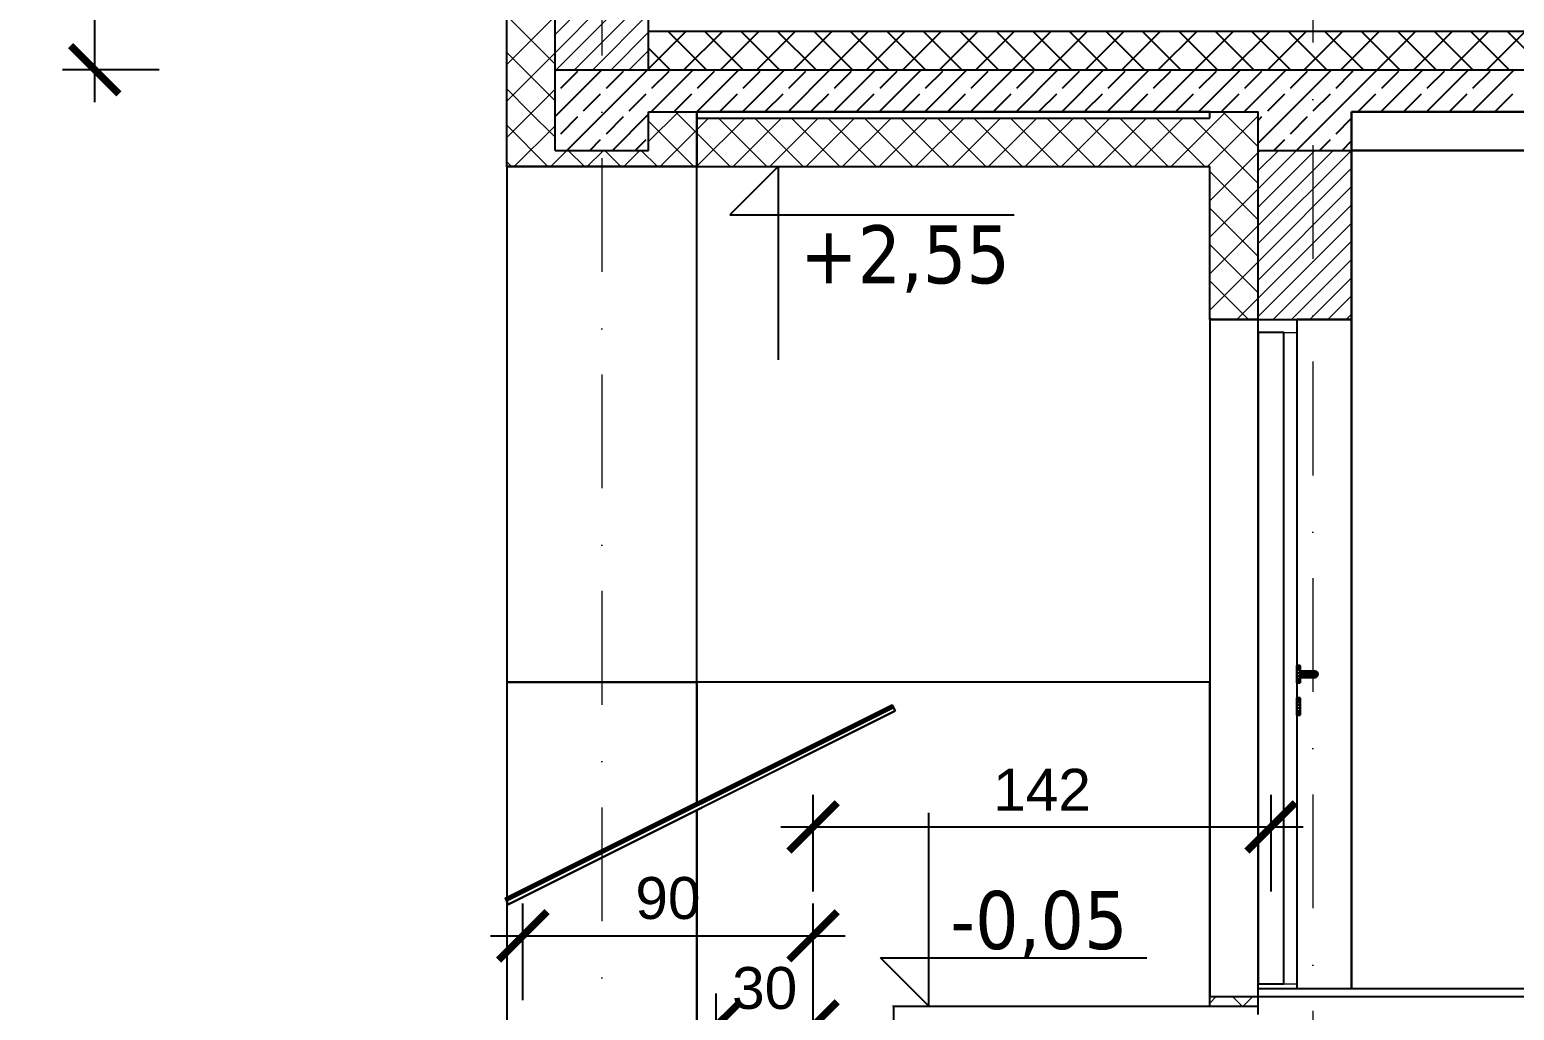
# Model space of a CAD drawing. Header units: millimetres. Extents: x 4647 to 73915, y -13612 to -8141.
# Drawn here: x 6262.5 to 6722.8, y -11080.3 to -10776.1 of the extents above; entities that cross this region are included whole.
import ezdxf
from ezdxf.enums import TextEntityAlignment as Align

# ---------------------------------------------------------------- set-up
doc = ezdxf.new("R2010")
doc.units = ezdxf.units.MM
doc.linetypes.add('Kropki i Kreski', pattern=[67.027776, 35.277777, -17.638888, 0, -14.111111])
for name, color, linetype in [('2D - Ogólne', 7, 'Continuous'), ('Columns', 7, 'Continuous'), ('Drzwi ArchiCAD', 7, 'Continuous'), ('Konstrukcja - Siatka mod', 7, 'Continuous'), ('Konstrukcja - wieńce', 7, 'Continuous'), ('Konstrukcja - Ściany zew', 7, 'Continuous'), ('Structural - Bearing', 7, 'Continuous'), ('Structural - Combined', 7, 'Continuous'), ('WIDOK', 7, 'Continuous'), ('Wymiarowanie - Ogólne', 7, 'Continuous')]:
    doc.layers.add(name, color=color, linetype=linetype)
doc.layers.add('a_wymiary', color=250, linetype='Continuous', lineweight=9)
doc.layers.add('Konstrukcja - Siatka mod_Nr_Pióra__1', color=7, linetype='Continuous', lineweight=5)
doc.layers.add('Konstrukcja - Siatka mod_Nr_Pióra__4', color=7, linetype='Continuous', lineweight=5, true_color=0x029e21)
doc.styles.add('GENERATED_STYLE_1', font='arialbd.ttf')
doc.styles.add('GENERATED_STYLE_2', font='tahoma.ttf')
doc.styles.get("Standard").update_dxf_attribs({"font": 'arial.ttf'})
doc.dimstyles.new('1-100', dxfattribs={"dimtxt": 13, "dimasz": 15, "dimexe": 10, "dimexo": 20, "dimgap": 5, "dimtad": 1, "dimdec": 1, "dimrnd": 0.5, "dimtxsty": 'Standard', "dimblk": 'ARCHTICK', "dimcen": 0.09, "dimdle": 10, "dimadec": 0, "dimazin": 0, "dimtfac": 1, "dimtdec": 1, "dimtofl": 0, "dimtmove": 0, "dimatfit": 3, "dimfxl": 10, "dimfxlon": 1, "dimtolj": 1, "dimtzin": 0, "dimarcsym": 0})

# ---------------------------------------------------------------- blocks, each defined once
blk = doc.blocks.new('Standardowy znacznik siatki')
at = {"layer": 'Konstrukcja - Siatka mod_Nr_Pióra__4', "linetype": 'Kropki i Kreski'}
blk.add_line((272.51, 0), (1529.18, 0), dxfattribs=at)
at = {"layer": 'Konstrukcja - Siatka mod_Nr_Pióra__1', "style": 'GENERATED_STYLE_1'}
blk.add_attdef('AC_MarkerText_1', text='', height=18, dxfattribs=at).set_placement((-28.23, -13.29), align=Align.BOTTOM_LEFT)
blk = doc.blocks.new('Standardowy znacznik siatki_2')
at = {"layer": 'Konstrukcja - Siatka mod_Nr_Pióra__4', "linetype": 'Kropki i Kreski'}
blk.add_line((268.51, 0), (1533.18, 0), dxfattribs=at)
at = {"layer": 'Konstrukcja - Siatka mod_Nr_Pióra__1', "style": 'GENERATED_STYLE_1'}
blk.add_attdef('AC_MarkerText_1', text='', height=18, dxfattribs=at).set_placement((-28.89, -13.29), align=Align.BOTTOM_LEFT)
blk = doc.blocks.new('_ArchTick')
at = {"color": 0, "linetype": 'ByBlock', "const_width": 0.15}
blk.add_lwpolyline([(-0.5, -0.5), (0.5, 0.5)], dxfattribs=at)
blk = doc.blocks.new('*D846')
at = {"layer": 'a_wymiary', "color": 0, "lineweight": -2, "transparency": 16777216}
for p, q in [((6415.4, -11077.21), (6415.4, -11047.21)), ((6505.4, -11077.21), (6505.4, -11047.21)), ((6405.4, -11057.21), (6515.4, -11057.21))]:
    blk.add_line(p, q, dxfattribs=at)
at = {"layer": 'DEFPOINTS', "color": 0, "transparency": 16777216}
for p in [(6505.4, -11057.21), (6505.4, -11106.57), (6415.4, -11150.57)]:
    blk.add_point(p, dxfattribs=at)
at = {"layer": 'a_wymiary', "color": 0, "lineweight": -2, "transparency": 16777216, "xscale": 15, "yscale": 15, "zscale": 15, "rotation": 180}
blk.add_blockref('_ArchTick', (6415.4, -11057.21), dxfattribs=at)
at = {"layer": 'a_wymiary', "color": 0, "lineweight": -2, "transparency": 16777216, "xscale": 15, "yscale": 15, "zscale": 15}
blk.add_blockref('_ArchTick', (6505.4, -11057.21), dxfattribs=at)
at = {"layer": 'a_wymiary', "color": 0, "transparency": 16777216, "insert": (6460.4, -11045.57), "char_height": 13, "attachment_point": 5}
blk.add_mtext('\\A1;90', dxfattribs=at)
blk = doc.blocks.new('*D848')
at = {"layer": 'a_wymiary', "color": 0, "lineweight": -2, "transparency": 16777216}
for p, q in [((6505.4, -11043.43), (6505.4, -11013.43)), ((6647.4, -11043.43), (6647.4, -11013.43)), ((6495.4, -11023.43), (6657.4, -11023.43))]:
    blk.add_line(p, q, dxfattribs=at)
at = {"layer": 'DEFPOINTS', "color": 0, "transparency": 16777216}
for p in [(6647.4, -11023.43), (6505.4, -11096.57), (6647.4, -11106.57)]:
    blk.add_point(p, dxfattribs=at)
at = {"layer": 'a_wymiary', "color": 0, "lineweight": -2, "transparency": 16777216, "xscale": 15, "yscale": 15, "zscale": 15, "rotation": 180}
blk.add_blockref('_ArchTick', (6505.4, -11023.43), dxfattribs=at)
at = {"layer": 'a_wymiary', "color": 0, "lineweight": -2, "transparency": 16777216, "xscale": 15, "yscale": 15, "zscale": 15}
blk.add_blockref('_ArchTick', (6647.4, -11023.43), dxfattribs=at)
at = {"layer": 'a_wymiary', "color": 0, "transparency": 16777216, "insert": (6576.4, -11011.91), "char_height": 13, "attachment_point": 5}
blk.add_mtext('\\A1;142', dxfattribs=at)
blk = doc.blocks.new('*D850')
at = {"layer": 'a_wymiary', "color": 0, "lineweight": -2, "transparency": 16777216}
for p, q in [((6475.4, -11091.57), (6475.4, -11075.13)), ((6505.4, -11086.57), (6505.4, -11075.13)), ((6515.4, -11085.13), (6465.4, -11085.13))]:
    blk.add_line(p, q, dxfattribs=at)
at = {"layer": 'DEFPOINTS', "color": 0, "transparency": 16777216}
for p in [(6475.4, -11085.13), (6505.4, -11106.57), (6475.4, -11111.57)]:
    blk.add_point(p, dxfattribs=at)
at = {"layer": 'a_wymiary', "color": 0, "lineweight": -2, "transparency": 16777216, "xscale": 15, "yscale": 15, "zscale": 15, "rotation": 180}
blk.add_blockref('_ArchTick', (6475.4, -11085.13), dxfattribs=at)
at = {"layer": 'a_wymiary', "color": 0, "lineweight": -2, "transparency": 16777216, "xscale": 15, "yscale": 15, "zscale": 15}
blk.add_blockref('_ArchTick', (6505.4, -11085.13), dxfattribs=at)
at = {"layer": 'a_wymiary', "color": 0, "transparency": 16777216, "insert": (6490.4, -11073.48), "char_height": 13, "attachment_point": 5}
blk.add_mtext('\\A1;30', dxfattribs=at)
blk = doc.blocks.new('*D865')
at = {"layer": 'a_wymiary', "color": 0, "lineweight": -2, "transparency": 16777216}
for p, q in [((6282.67, -10798.57), (6282.67, -10513.34)), ((6302.67, -10523.34), (6272.67, -10523.34)), ((6302.67, -10788.57), (6272.67, -10788.57))]:
    blk.add_line(p, q, dxfattribs=at)
at = {"layer": 'DEFPOINTS', "color": 0, "transparency": 16777216}
for p in [(6282.67, -10523.34), (6640.6, -10523.34), (6642.09, -10788.57)]:
    blk.add_point(p, dxfattribs=at)
at = {"layer": 'a_wymiary', "color": 0, "lineweight": -2, "transparency": 16777216, "xscale": 15, "yscale": 15, "zscale": 15}
for p, rotation in [((6282.67, -10523.34), 90), ((6282.67, -10788.57), 270)]:
    blk.add_blockref('_ArchTick', p, dxfattribs=dict(at, rotation=rotation))
at = {"layer": 'a_wymiary', "color": 0, "transparency": 16777216, "insert": (6271.03, -10655.96), "char_height": 13, "attachment_point": 5, "rotation": 90}
blk.add_mtext('\\A1;265', dxfattribs=at)

msp = doc.modelspace()

# ---------------------------------------------------------------- linework, layer by layer
for p, q in [((6469.4, -10801.57), (6469.4, -10818.57)), ((6469.4, -10818.57), (6469.4, -10801.57)), ((6469.4, -10801.57), (6469.4, -10801.57)), ((6469.4, -10801.57), (6469.4, -10803.57)), ((6628.4, -10801.57), (6469.4, -10801.57)), ((6469.4, -10803.57), (6628.4, -10803.57)), ((6628.4, -10803.57), (6628.4, -10801.57)), ((6672.4, -10801.57), (6672.4, -10813.57)), ((6827.4, -10801.57), (6672.4, -10801.57)), ((6672.4, -10813.57), (6827.4, -10813.57)), ((6672.4, -10813.57), (6672.4, -11073.57)), ((6827.4, -10813.57), (6672.4, -10813.57)), ((6469.4, -10818.57), (6410.4, -10818.57)), ((6410.4, -10818.57), (6410.4, -10978.57)), ((6469.4, -10978.57), (6469.4, -10818.57)), ((6643.4, -10866.07), (6628.4, -10866.07)), ((6628.4, -10866.07), (6628.4, -11076.07)), ((6643.4, -11076.07), (6643.4, -10866.07)), ((6655.4, -10866.07), (6655.4, -10973.37)), ((6672.4, -10866.07), (6655.4, -10866.07)), ((6672.4, -11073.57), (6672.4, -10866.07)), ((6651.4, -10870.07), (6643.4, -10870.07)), ((6643.4, -10870.07), (6643.4, -11072.07)), ((6651.4, -10875.07), (6651.4, -10870.07)), ((6651.4, -11067.07), (6651.4, -10875.07)), ((6655.4, -10973.37), (6656.4, -10973.37)), ((6655.41, -10973.37), (6655.4, -10973.37)), ((6655.4, -10973.37), (6655.4, -10973.53)), ((6655.4, -10973.53), (6655.41, -10973.53)), ((6655.41, -10973.53), (6655.4, -10973.53)), ((6655.4, -10973.53), (6655.4, -10974)), ((6655.4, -10974), (6655.41, -10974)), ((6655.41, -10974), (6655.4, -10974)), ((6655.4, -10974), (6655.4, -10974.72)), ((6656.39, -10973.37), (6655.41, -10973.37)), ((6655.41, -10973.37), (6655.41, -10973.53)), ((6655.41, -10973.53), (6655.41, -10973.37)), ((6655.41, -10973.53), (6656.39, -10973.53)), ((6656.39, -10973.53), (6655.41, -10973.53)), ((6655.41, -10973.53), (6655.41, -10974)), ((6655.41, -10974), (6655.41, -10973.53)), ((6655.41, -10974), (6656.39, -10974)), ((6656.39, -10974), (6655.41, -10974)), ((6655.41, -10974), (6655.41, -10974.72)), ((6655.41, -10974.72), (6655.41, -10974)), ((6656.4, -10973.37), (6656.39, -10973.37)), ((6656.39, -10973.37), (6656.39, -10973.53)), ((6656.39, -10973.53), (6656.39, -10973.37)), ((6656.39, -10973.53), (6656.4, -10973.53)), ((6656.4, -10973.53), (6656.39, -10973.53)), ((6656.39, -10973.53), (6656.39, -10974)), ((6656.39, -10974), (6656.39, -10973.53)), ((6656.39, -10974), (6656.4, -10974)), ((6656.4, -10974), (6656.39, -10974)), ((6656.39, -10974), (6656.39, -10974.72)), ((6656.39, -10974.72), (6656.39, -10974)), ((6656.4, -10973.37), (6656.4, -10975.08)), ((6656.4, -10973.53), (6656.4, -10973.37)), ((6656.4, -10974), (6656.4, -10973.53)), ((6656.4, -10974.72), (6656.4, -10974)), ((6410.4, -10978.57), (6410.4, -11045.45)), ((6469.4, -10978.57), (6410.4, -10978.57)), ((6410.4, -10978.57), (6469.4, -10978.57)), ((6469.4, -11015.95), (6469.4, -10978.57)), ((6628.4, -10978.57), (6469.4, -10978.57)), ((6469.4, -10978.57), (6469.4, -11015.95)), ((6628.4, -11079.07), (6628.4, -10978.57)), ((6655.4, -10974.72), (6655.41, -10974.72)), ((6655.41, -10974.72), (6655.4, -10974.72)), ((6655.4, -10974.72), (6655.4, -10975.6)), ((6655.4, -10975.6), (6655.41, -10975.6)), ((6655.41, -10975.6), (6655.4, -10975.6)), ((6655.4, -10975.6), (6655.4, -10976.54)), ((6655.4, -10976.54), (6655.41, -10976.54)), ((6655.41, -10976.54), (6655.4, -10976.54)), ((6655.4, -10976.54), (6655.4, -10977.42)), ((6655.4, -10977.42), (6655.41, -10977.42)), ((6655.41, -10977.42), (6655.4, -10977.42)), ((6655.4, -10977.42), (6655.4, -10978.14)), ((6655.4, -10978.14), (6655.41, -10978.14)), ((6655.41, -10978.14), (6655.4, -10978.14)), ((6655.4, -10978.14), (6655.4, -10978.61)), ((6655.4, -10978.61), (6655.41, -10978.61)), ((6655.41, -10978.61), (6655.4, -10978.61)), ((6655.4, -10978.61), (6655.4, -10978.77)), ((6656.4, -10978.77), (6655.4, -10978.77)), ((6655.4, -10978.77), (6655.4, -10983.37)), ((6655.4, -10978.77), (6655.41, -10978.77)), ((6655.41, -10974.72), (6656.39, -10974.72)), ((6656.39, -10974.72), (6655.41, -10974.72)), ((6655.41, -10974.72), (6655.41, -10975.6)), ((6655.41, -10975.6), (6655.41, -10974.72)), ((6655.41, -10975.6), (6656.39, -10975.6)), ((6656.39, -10975.6), (6655.41, -10975.6)), ((6655.41, -10975.6), (6655.41, -10976.54)), ((6655.41, -10976.54), (6655.41, -10975.6)), ((6655.41, -10976.54), (6656.39, -10976.54)), ((6656.39, -10976.54), (6655.41, -10976.54)), ((6655.41, -10976.54), (6655.41, -10977.42)), ((6655.41, -10977.42), (6655.41, -10976.54)), ((6655.41, -10977.42), (6656.39, -10977.42)), ((6656.39, -10977.42), (6655.41, -10977.42)), ((6655.41, -10977.42), (6655.41, -10978.14)), ((6655.41, -10978.14), (6655.41, -10977.42)), ((6655.41, -10978.14), (6656.39, -10978.14)), ((6656.39, -10978.14), (6655.41, -10978.14)), ((6655.41, -10978.14), (6655.41, -10978.61)), ((6655.41, -10978.61), (6655.41, -10978.14)), ((6655.41, -10978.61), (6656.39, -10978.61)), ((6656.39, -10978.61), (6655.41, -10978.61)), ((6655.41, -10978.61), (6655.41, -10978.77)), ((6655.41, -10978.77), (6655.41, -10978.61)), ((6655.41, -10978.77), (6656.39, -10978.77)), ((6656.39, -10974.72), (6656.4, -10974.72)), ((6656.4, -10974.72), (6656.39, -10974.72)), ((6656.39, -10974.72), (6656.39, -10975.6)), ((6656.39, -10975.6), (6656.39, -10974.72)), ((6656.39, -10975.6), (6656.4, -10975.6)), ((6656.4, -10975.6), (6656.39, -10975.6)), ((6656.39, -10975.6), (6656.39, -10976.54)), ((6656.39, -10976.54), (6656.39, -10975.6)), ((6656.39, -10976.54), (6656.4, -10976.54)), ((6656.4, -10976.54), (6656.39, -10976.54)), ((6656.39, -10976.54), (6656.39, -10977.42)), ((6656.39, -10977.42), (6656.39, -10976.54)), ((6656.39, -10977.42), (6656.4, -10977.42)), ((6656.4, -10977.42), (6656.39, -10977.42)), ((6656.39, -10977.42), (6656.39, -10978.14)), ((6656.39, -10978.14), (6656.39, -10977.42)), ((6656.39, -10978.14), (6656.4, -10978.14)), ((6656.4, -10978.14), (6656.39, -10978.14)), ((6656.39, -10978.14), (6656.39, -10978.61)), ((6656.39, -10978.61), (6656.39, -10978.14)), ((6656.39, -10978.61), (6656.4, -10978.61)), ((6656.4, -10978.61), (6656.39, -10978.61)), ((6656.39, -10978.61), (6656.39, -10978.77)), ((6656.39, -10978.77), (6656.39, -10978.61)), ((6656.39, -10978.77), (6656.4, -10978.77)), ((6656.4, -10975.6), (6656.4, -10974.72)), ((6656.4, -10975.08), (6661.07, -10975.08)), ((6656.4, -10975.08), (6656.4, -10975.2)), ((6659.42, -10975.08), (6656.4, -10975.08)), ((6656.4, -10975.2), (6656.4, -10975.43)), ((6659.47, -10975.2), (6656.4, -10975.2)), ((6656.4, -10975.2), (6659.47, -10975.2)), ((6656.4, -10975.43), (6656.4, -10975.73)), ((6659.5, -10975.43), (6656.4, -10975.43)), ((6656.4, -10975.43), (6659.5, -10975.43)), ((6656.4, -10976.54), (6656.4, -10975.6)), ((6656.4, -10975.73), (6656.4, -10976.07)), ((6659.52, -10975.73), (6656.4, -10975.73)), ((6656.4, -10975.73), (6659.52, -10975.73)), ((6656.4, -10976.07), (6656.4, -10976.41)), ((6659.53, -10976.07), (6656.4, -10976.07)), ((6656.4, -10976.07), (6659.53, -10976.07)), ((6656.4, -10976.41), (6659.52, -10976.41)), ((6656.4, -10976.41), (6656.4, -10976.71)), ((6659.52, -10976.41), (6656.4, -10976.41)), ((6656.4, -10977.42), (6656.4, -10976.54)), ((6656.4, -10976.71), (6659.5, -10976.71)), ((6656.4, -10976.71), (6656.4, -10976.93)), ((6659.5, -10976.71), (6656.4, -10976.71)), ((6656.4, -10976.93), (6659.47, -10976.93)), ((6656.4, -10976.93), (6656.4, -10977.05)), ((6659.47, -10976.93), (6656.4, -10976.93)), ((6661.07, -10977.05), (6656.4, -10977.05)), ((6656.4, -10977.05), (6656.4, -10978.77)), ((6656.4, -10977.05), (6659.42, -10977.05)), ((6656.4, -10978.14), (6656.4, -10977.42)), ((6656.4, -10978.61), (6656.4, -10978.14)), ((6656.4, -10978.77), (6656.4, -10978.61)), ((6659.47, -10975.2), (6659.42, -10975.08)), ((6659.42, -10975.08), (6659.47, -10975.2)), ((6660.24, -10975.08), (6659.42, -10975.08)), ((6659.42, -10977.05), (6659.47, -10976.93)), ((6659.47, -10976.93), (6659.42, -10977.05)), ((6659.42, -10977.05), (6660.24, -10977.05)), ((6659.5, -10975.43), (6659.47, -10975.2)), ((6659.47, -10975.2), (6659.5, -10975.43)), ((6660.41, -10975.2), (6659.47, -10975.2)), ((6659.47, -10975.2), (6660.41, -10975.2)), ((6659.47, -10976.93), (6659.5, -10976.71)), ((6659.5, -10976.71), (6659.47, -10976.93)), ((6659.47, -10976.93), (6660.41, -10976.93)), ((6660.41, -10976.93), (6659.47, -10976.93)), ((6659.52, -10975.73), (6659.5, -10975.43)), ((6659.5, -10975.43), (6659.52, -10975.73)), ((6660.55, -10975.43), (6659.5, -10975.43)), ((6659.5, -10975.43), (6660.55, -10975.43)), ((6659.5, -10976.71), (6659.52, -10976.41)), ((6659.52, -10976.41), (6659.5, -10976.71)), ((6659.5, -10976.71), (6660.55, -10976.71)), ((6660.55, -10976.71), (6659.5, -10976.71)), ((6659.53, -10976.07), (6659.52, -10975.73)), ((6659.52, -10975.73), (6659.53, -10976.07)), ((6660.64, -10975.73), (6659.52, -10975.73)), ((6659.52, -10975.73), (6660.64, -10975.73)), ((6659.52, -10976.41), (6659.53, -10976.07)), ((6659.53, -10976.07), (6659.52, -10976.41)), ((6659.52, -10976.41), (6660.64, -10976.41)), ((6660.64, -10976.41), (6659.52, -10976.41)), ((6660.67, -10976.07), (6659.53, -10976.07)), ((6659.53, -10976.07), (6660.67, -10976.07)), ((6660.41, -10975.2), (6660.24, -10975.08)), ((6660.24, -10975.08), (6660.41, -10975.2)), ((6660.85, -10975.08), (6660.24, -10975.08)), ((6660.24, -10977.05), (6660.41, -10976.93)), ((6660.41, -10976.93), (6660.24, -10977.05)), ((6660.24, -10977.05), (6660.85, -10977.05)), ((6660.55, -10975.43), (6660.41, -10975.2)), ((6660.41, -10975.2), (6660.55, -10975.43)), ((6661.15, -10975.2), (6660.41, -10975.2)), ((6660.41, -10975.2), (6661.15, -10975.2)), ((6660.41, -10976.93), (6660.55, -10976.71)), ((6660.55, -10976.71), (6660.41, -10976.93)), ((6660.41, -10976.93), (6661.15, -10976.93)), ((6661.15, -10976.93), (6660.41, -10976.93)), ((6660.64, -10975.73), (6660.55, -10975.43)), ((6660.55, -10975.43), (6660.64, -10975.73)), ((6661.39, -10975.43), (6660.55, -10975.43)), ((6660.55, -10975.43), (6661.39, -10975.43)), ((6660.55, -10976.71), (6660.64, -10976.41)), ((6660.64, -10976.41), (6660.55, -10976.71)), ((6660.55, -10976.71), (6661.39, -10976.71)), ((6661.39, -10976.71), (6660.55, -10976.71)), ((6660.67, -10976.07), (6660.64, -10975.73)), ((6660.64, -10975.73), (6660.67, -10976.07)), ((6661.54, -10975.73), (6660.64, -10975.73)), ((6660.64, -10975.73), (6661.54, -10975.73)), ((6660.64, -10976.41), (6660.67, -10976.07)), ((6660.67, -10976.07), (6660.64, -10976.41)), ((6660.64, -10976.41), (6661.54, -10976.41)), ((6661.54, -10976.41), (6660.64, -10976.41)), ((6661.6, -10976.07), (6660.67, -10976.07)), ((6660.67, -10976.07), (6661.6, -10976.07)), ((6661.15, -10975.2), (6660.85, -10975.08)), ((6660.85, -10975.08), (6661.15, -10975.2)), ((6661.07, -10975.08), (6660.85, -10975.08)), ((6661.15, -10976.93), (6660.85, -10977.05)), ((6660.85, -10977.05), (6661.15, -10976.93)), ((6660.85, -10977.05), (6661.07, -10977.05)), ((6661.07, -10975.08), (6661.4, -10975.2)), ((6661.4, -10975.2), (6661.07, -10975.08)), ((6661.4, -10976.93), (6661.07, -10977.05)), ((6661.07, -10977.05), (6661.4, -10976.93)), ((6661.39, -10975.43), (6661.15, -10975.2)), ((6661.15, -10975.2), (6661.39, -10975.43)), ((6661.4, -10975.2), (6661.15, -10975.2)), ((6661.15, -10975.2), (6661.4, -10975.2)), ((6661.15, -10976.93), (6661.39, -10976.71)), ((6661.39, -10976.71), (6661.15, -10976.93)), ((6661.4, -10976.93), (6661.15, -10976.93)), ((6661.15, -10976.93), (6661.4, -10976.93)), ((6661.54, -10975.73), (6661.39, -10975.43)), ((6661.39, -10975.43), (6661.54, -10975.73)), ((6661.67, -10975.43), (6661.39, -10975.43)), ((6661.39, -10975.43), (6661.67, -10975.43)), ((6661.39, -10976.71), (6661.54, -10976.41)), ((6661.54, -10976.41), (6661.39, -10976.71)), ((6661.39, -10976.71), (6661.67, -10976.71)), ((6661.67, -10976.71), (6661.39, -10976.71)), ((6661.4, -10975.2), (6661.67, -10975.43)), ((6661.67, -10975.43), (6661.4, -10975.2)), ((6661.67, -10976.71), (6661.4, -10976.93)), ((6661.4, -10976.93), (6661.67, -10976.71)), ((6661.6, -10976.07), (6661.54, -10975.73)), ((6661.84, -10975.73), (6661.54, -10975.73)), ((6661.54, -10975.73), (6661.6, -10976.07)), ((6661.54, -10975.73), (6661.84, -10975.73)), ((6661.54, -10976.41), (6661.6, -10976.07)), ((6661.6, -10976.07), (6661.54, -10976.41)), ((6661.54, -10976.41), (6661.84, -10976.41)), ((6661.84, -10976.41), (6661.54, -10976.41)), ((6661.9, -10976.07), (6661.6, -10976.07)), ((6661.6, -10976.07), (6661.9, -10976.07)), ((6661.67, -10975.43), (6661.84, -10975.73)), ((6661.84, -10975.73), (6661.67, -10975.43)), ((6661.84, -10976.41), (6661.67, -10976.71)), ((6661.67, -10976.71), (6661.84, -10976.41)), ((6661.84, -10975.73), (6661.9, -10976.07)), ((6661.9, -10976.07), (6661.84, -10975.73)), ((6661.9, -10976.07), (6661.84, -10976.41)), ((6661.84, -10976.41), (6661.9, -10976.07)), ((6655.4, -10983.37), (6656.4, -10983.37)), ((6655.4, -10983.37), (6655.4, -10983.53)), ((6655.41, -10983.37), (6655.4, -10983.37)), ((6655.4, -10983.53), (6655.41, -10983.53)), ((6655.4, -10983.53), (6655.4, -10984)), ((6655.41, -10983.53), (6655.4, -10983.53)), ((6655.41, -10983.37), (6655.41, -10983.53)), ((6656.39, -10983.37), (6655.41, -10983.37)), ((6655.41, -10983.53), (6655.41, -10983.37)), ((6655.41, -10983.53), (6656.39, -10983.53)), ((6655.41, -10983.53), (6655.41, -10984)), ((6656.39, -10983.53), (6655.41, -10983.53)), ((6655.41, -10984), (6655.41, -10983.53)), ((6656.39, -10983.37), (6656.39, -10983.53)), ((6656.4, -10983.37), (6656.39, -10983.37)), ((6656.39, -10983.53), (6656.39, -10983.37)), ((6656.39, -10983.53), (6656.4, -10983.53)), ((6656.39, -10983.53), (6656.39, -10984)), ((6656.4, -10983.53), (6656.39, -10983.53)), ((6656.39, -10984), (6656.39, -10983.53)), ((6656.4, -10983.37), (6656.4, -10985.43)), ((6656.4, -10983.53), (6656.4, -10983.37)), ((6656.4, -10984), (6656.4, -10983.53)), ((6529.96, -10985.67), (6409.96, -11045.67)), ((6409.96, -11045.68), (6529.96, -10985.68)), ((6529.96, -10985.68), (6409.96, -11045.68)), ((6529.97, -10985.7), (6409.97, -11045.7)), ((6409.97, -11045.7), (6529.97, -10985.7)), ((6529.99, -10985.74), (6409.99, -11045.74)), ((6409.99, -11045.74), (6529.99, -10985.74)), ((6530.02, -10985.8), (6410.02, -11045.8)), ((6410.02, -11045.8), (6530.02, -10985.8)), ((6530.07, -10985.89), (6410.07, -11045.89)), ((6410.07, -11045.89), (6530.07, -10985.89)), ((6530.14, -10986.03), (6410.14, -11046.03)), ((6410.14, -11046.03), (6530.14, -10986.03)), ((6530.22, -10986.2), (6410.22, -11046.2)), ((6410.22, -11046.2), (6530.22, -10986.2)), ((6530.32, -10986.39), (6410.32, -11046.39)), ((6410.32, -11046.39), (6530.32, -10986.39)), ((6410.85, -11047.46), (6530.85, -10987.46)), ((6469.4, -11015.95), (6529.96, -10985.67)), ((6530.85, -10987.46), (6469.4, -11018.19)), ((6529.96, -10985.67), (6530.85, -10987.46)), ((6529.96, -10985.68), (6529.96, -10985.67)), ((6529.97, -10985.7), (6529.96, -10985.68)), ((6529.99, -10985.74), (6529.97, -10985.7)), ((6530.02, -10985.8), (6529.99, -10985.74)), ((6530.07, -10985.89), (6530.02, -10985.8)), ((6530.14, -10986.03), (6530.07, -10985.89)), ((6530.22, -10986.2), (6530.14, -10986.03)), ((6530.32, -10986.39), (6530.22, -10986.2)), ((6530.85, -10987.46), (6530.32, -10986.39)), ((6655.4, -10984), (6655.41, -10984)), ((6655.4, -10984), (6655.4, -10984.72)), ((6655.41, -10984), (6655.4, -10984)), ((6655.4, -10984.72), (6655.41, -10984.72)), ((6655.4, -10984.72), (6655.4, -10985.6)), ((6655.41, -10984.72), (6655.4, -10984.72)), ((6655.4, -10985.6), (6655.41, -10985.6)), ((6655.4, -10985.6), (6655.4, -10986.54)), ((6655.41, -10985.6), (6655.4, -10985.6)), ((6655.4, -10986.54), (6655.41, -10986.54)), ((6655.4, -10986.54), (6655.4, -10987.42)), ((6655.41, -10986.54), (6655.4, -10986.54)), ((6655.4, -10987.42), (6655.41, -10987.42)), ((6655.4, -10987.42), (6655.4, -10988.14)), ((6655.41, -10987.42), (6655.4, -10987.42)), ((6655.4, -10988.14), (6655.41, -10988.14)), ((6655.4, -10988.14), (6655.4, -10988.61)), ((6655.41, -10988.14), (6655.4, -10988.14)), ((6655.41, -10984), (6656.39, -10984)), ((6655.41, -10984), (6655.41, -10984.72)), ((6656.39, -10984), (6655.41, -10984)), ((6655.41, -10984.72), (6655.41, -10984)), ((6655.41, -10984.72), (6656.39, -10984.72)), ((6655.41, -10984.72), (6655.41, -10985.6)), ((6656.39, -10984.72), (6655.41, -10984.72)), ((6655.41, -10985.6), (6655.41, -10984.72)), ((6655.41, -10985.6), (6656.39, -10985.6)), ((6655.41, -10985.6), (6655.41, -10986.54)), ((6656.39, -10985.6), (6655.41, -10985.6)), ((6655.41, -10986.54), (6655.41, -10985.6)), ((6655.41, -10986.54), (6656.39, -10986.54)), ((6655.41, -10986.54), (6655.41, -10987.42)), ((6656.39, -10986.54), (6655.41, -10986.54)), ((6655.41, -10987.42), (6655.41, -10986.54)), ((6655.41, -10987.42), (6656.39, -10987.42)), ((6655.41, -10987.42), (6655.41, -10988.14)), ((6656.39, -10987.42), (6655.41, -10987.42)), ((6655.41, -10988.14), (6655.41, -10987.42)), ((6655.41, -10988.14), (6656.39, -10988.14)), ((6655.41, -10988.14), (6655.41, -10988.61)), ((6656.39, -10988.14), (6655.41, -10988.14)), ((6655.41, -10988.61), (6655.41, -10988.14)), ((6656.39, -10984), (6656.4, -10984)), ((6656.39, -10984), (6656.39, -10984.72)), ((6656.4, -10984), (6656.39, -10984)), ((6656.39, -10984.72), (6656.39, -10984)), ((6656.39, -10984.72), (6656.4, -10984.72)), ((6656.39, -10984.72), (6656.39, -10985.6)), ((6656.4, -10984.72), (6656.39, -10984.72)), ((6656.39, -10985.6), (6656.39, -10984.72)), ((6656.39, -10985.6), (6656.4, -10985.6)), ((6656.39, -10985.6), (6656.39, -10986.54)), ((6656.4, -10985.6), (6656.39, -10985.6)), ((6656.39, -10986.54), (6656.39, -10985.6)), ((6656.39, -10986.54), (6656.4, -10986.54)), ((6656.39, -10986.54), (6656.39, -10987.42)), ((6656.4, -10986.54), (6656.39, -10986.54)), ((6656.39, -10987.42), (6656.39, -10986.54)), ((6656.39, -10987.42), (6656.4, -10987.42)), ((6656.39, -10987.42), (6656.39, -10988.14)), ((6656.4, -10987.42), (6656.39, -10987.42)), ((6656.39, -10988.14), (6656.39, -10987.42)), ((6656.39, -10988.14), (6656.4, -10988.14)), ((6656.39, -10988.14), (6656.39, -10988.61)), ((6656.4, -10988.14), (6656.39, -10988.14)), ((6656.39, -10988.61), (6656.39, -10988.14)), ((6656.4, -10984.72), (6656.4, -10984)), ((6656.4, -10985.6), (6656.4, -10984.72)), ((6656.4, -10985.43), (6656.4, -10985.63)), ((6656.4, -10986.54), (6656.4, -10985.6)), ((6656.4, -10985.63), (6656.4, -10988.77)), ((6656.4, -10987.42), (6656.4, -10986.54)), ((6656.4, -10988.14), (6656.4, -10987.42)), ((6656.4, -10988.61), (6656.4, -10988.14)), ((6655.4, -10988.61), (6655.4, -10988.77)), ((6655.41, -10988.61), (6655.4, -10988.61)), ((6655.4, -10988.61), (6655.41, -10988.61)), ((6656.4, -10988.77), (6655.4, -10988.77)), ((6655.4, -10988.77), (6655.4, -11073.57)), ((6655.4, -10988.77), (6655.41, -10988.77)), ((6655.41, -10988.61), (6655.41, -10988.77)), ((6656.39, -10988.61), (6655.41, -10988.61)), ((6655.41, -10988.61), (6656.39, -10988.61)), ((6655.41, -10988.77), (6655.41, -10988.61)), ((6655.41, -10988.77), (6656.39, -10988.77)), ((6656.39, -10988.61), (6656.39, -10988.77)), ((6656.4, -10988.61), (6656.39, -10988.61)), ((6656.39, -10988.61), (6656.4, -10988.61)), ((6656.39, -10988.77), (6656.39, -10988.61)), ((6656.39, -10988.77), (6656.4, -10988.77)), ((6656.4, -10988.77), (6656.4, -10988.61)), ((6410.4, -11045.45), (6469.4, -11015.95)), ((6469.4, -11018.19), (6410.85, -11047.46)), ((6469.4, -11118.57), (6469.4, -11018.19)), ((6469.4, -11018.19), (6469.4, -11118.57)), ((6409.96, -11045.67), (6409.96, -11045.68)), ((6409.96, -11045.68), (6409.97, -11045.7)), ((6409.97, -11045.7), (6409.99, -11045.74)), ((6409.99, -11045.74), (6410.02, -11045.8)), ((6410.02, -11045.8), (6410.07, -11045.89)), ((6410.07, -11045.89), (6410.14, -11046.03)), ((6410.14, -11046.03), (6410.22, -11046.2)), ((6410.22, -11046.2), (6410.32, -11046.39)), ((6410.32, -11046.39), (6410.85, -11047.46)), ((6410.85, -11047.46), (6410.4, -11046.57)), ((6410.4, -11046.57), (6410.4, -11118.57)), ((6651.4, -11072.07), (6651.4, -11067.07)), ((6643.4, -11072.07), (6651.4, -11072.07)), ((6655.4, -11073.57), (6672.4, -11073.57)), ((6672.4, -11073.57), (6827.9, -11073.57)), ((6530.4, -11091.57), (6530.4, -11079.07)), ((6530.4, -11079.07), (6628.4, -11079.07)), ((6628.4, -11076.07), (6643.4, -11076.07))]:
    msp.add_line(p, q)
at = {"layer": '2D - Ogólne', "color": 251, "lineweight": 20}
for p, q in [((6530.4, -11091.57), (6530.4, -11079.07)), ((6530.4, -11079.07), (6643.4, -11079.07))]:
    msp.add_line(p, q, dxfattribs=at)
at = {"layer": 'Columns', "color": 251, "lineweight": 15}
for p, q in [((6410.4, -10978.57), (6410.4, -10818.57)), ((6469.4, -10978.57), (6469.4, -10818.57)), ((6410.4, -11045.45), (6410.4, -10978.57)), ((6469.4, -11015.95), (6469.4, -10978.57)), ((6469.4, -11118.57), (6469.4, -11018.19)), ((6410.4, -11118.57), (6410.4, -11046.57))]:
    msp.add_line(p, q, dxfattribs=at)
at = {"layer": 'Drzwi ArchiCAD', "color": 30, "lineweight": 20}
for p, q in [((6643.4, -10866.07), (6655.4, -10866.07)), ((6643.4, -10870.07), (6643.4, -10866.07)), ((6655.4, -10870.07), (6655.4, -10866.07)), ((6643.4, -10870.07), (6655.4, -10870.07)), ((6643.4, -11072.07), (6655.4, -11072.07)), ((6643.4, -11073.57), (6643.4, -11072.07)), ((6643.4, -11073.57), (6655.4, -11073.57)), ((6655.4, -11073.57), (6655.4, -11072.07))]:
    msp.add_line(p, q, dxfattribs=at)
at = {"layer": 'Drzwi ArchiCAD', "color": 251, "lineweight": 15}
msp.add_line((6672.4, -10866.07), (6672.4, -11073.57), dxfattribs=at)
at = {"layer": 'Drzwi ArchiCAD', "color": 30, "lineweight": 18}
for p, q in [((6643.4, -10870.07), (6643.4, -11072.07)), ((6651.4, -10875.07), (6651.4, -10870.07)), ((6651.4, -10870.07), (6655.4, -10870.07)), ((6655.4, -10875.07), (6655.4, -10870.07)), ((6651.4, -11067.07), (6651.4, -10875.07)), ((6655.4, -11067.07), (6655.4, -10875.07)), ((6655.4, -10973.37), (6655.41, -10973.37)), ((6655.41, -10973.37), (6656.39, -10973.37)), ((6656.39, -10973.37), (6656.4, -10973.37)), ((6656.4, -10973.53), (6656.4, -10973.37)), ((6656.4, -10974), (6656.4, -10973.53)), ((6656.4, -10974.72), (6656.4, -10974)), ((6655.4, -10978.77), (6655.41, -10978.77)), ((6655.41, -10978.77), (6656.39, -10978.77)), ((6656.39, -10978.77), (6656.4, -10978.77)), ((6656.4, -10975.6), (6656.4, -10974.72)), ((6659.42, -10975.08), (6656.4, -10975.08)), ((6656.4, -10976.54), (6656.4, -10975.6)), ((6656.4, -10977.42), (6656.4, -10976.54)), ((6659.42, -10977.05), (6656.4, -10977.05)), ((6656.4, -10978.14), (6656.4, -10977.42)), ((6656.4, -10978.61), (6656.4, -10978.14)), ((6656.4, -10978.77), (6656.4, -10978.61)), ((6660.24, -10975.08), (6659.42, -10975.08)), ((6660.24, -10977.05), (6659.42, -10977.05)), ((6660.85, -10975.08), (6660.24, -10975.08)), ((6660.85, -10977.05), (6660.24, -10977.05)), ((6660.55, -10975.43), (6660.41, -10975.2)), ((6660.41, -10976.93), (6660.55, -10976.71)), ((6660.64, -10975.73), (6660.55, -10975.43)), ((6660.55, -10976.71), (6660.64, -10976.41)), ((6660.67, -10976.07), (6660.64, -10975.73)), ((6660.64, -10976.41), (6660.67, -10976.07)), ((6661.07, -10975.08), (6660.85, -10975.08)), ((6661.07, -10977.05), (6660.85, -10977.05)), ((6661.4, -10975.2), (6661.07, -10975.08)), ((6661.07, -10977.05), (6661.4, -10976.93)), ((6661.39, -10975.43), (6661.15, -10975.2)), ((6661.15, -10976.93), (6661.39, -10976.71)), ((6661.54, -10975.73), (6661.39, -10975.43)), ((6661.39, -10976.71), (6661.54, -10976.41)), ((6661.67, -10975.43), (6661.4, -10975.2)), ((6661.4, -10976.93), (6661.67, -10976.71)), ((6661.6, -10976.07), (6661.54, -10975.73)), ((6661.54, -10976.41), (6661.6, -10976.07)), ((6661.84, -10975.73), (6661.67, -10975.43)), ((6661.67, -10976.71), (6661.84, -10976.41)), ((6661.9, -10976.07), (6661.84, -10975.73)), ((6661.84, -10976.41), (6661.9, -10976.07)), ((6655.4, -10983.37), (6655.41, -10983.37)), ((6655.41, -10983.37), (6656.39, -10983.37)), ((6656.39, -10983.37), (6656.4, -10983.37)), ((6656.4, -10983.53), (6656.4, -10983.37)), ((6656.4, -10984), (6656.4, -10983.53)), ((6656.4, -10984.72), (6656.4, -10984)), ((6656.4, -10985.6), (6656.4, -10984.72)), ((6656.4, -10986.54), (6656.4, -10985.6)), ((6656.4, -10987.42), (6656.4, -10986.54)), ((6656.4, -10988.14), (6656.4, -10987.42)), ((6656.4, -10988.61), (6656.4, -10988.14)), ((6655.4, -10988.77), (6655.41, -10988.77)), ((6655.41, -10988.77), (6656.39, -10988.77)), ((6656.39, -10988.77), (6656.4, -10988.77)), ((6656.4, -10988.77), (6656.4, -10988.61)), ((6651.4, -11072.07), (6651.4, -11067.07)), ((6655.4, -11072.07), (6655.4, -11067.07)), ((6651.4, -11072.07), (6655.4, -11072.07))]:
    msp.add_line(p, q, dxfattribs=at)
at = {"layer": 'Konstrukcja - wieńce', "color": 132, "lineweight": 20}
msp.add_line((6672.4, -10813.57), (6827.4, -10813.57), dxfattribs=at)
at = {"layer": 'Konstrukcja - Ściany zew'}
for p, q in [((6410.4, -10801.57), (6410.4, -10768.57)), ((6425.4, -10801.57), (6425.4, -10768.57)), ((6425.4, -10788.57), (6425.4, -10768.57)), ((6454.4, -10788.57), (6454.4, -10768.57)), ((6425.4, -10801.57), (6425.4, -10788.57)), ((6425.4, -10788.57), (6454.4, -10788.57)), ((6425.4, -10801.57), (6425.4, -10788.57)), ((6410.4, -10818.57), (6410.4, -10801.57)), ((6425.4, -10813.57), (6425.4, -10801.57)), ((6454.4, -10801.57), (6469.4, -10801.57)), ((6454.4, -10813.57), (6454.4, -10801.57)), ((6469.4, -10803.57), (6469.4, -10801.57)), ((6628.4, -10801.57), (6643.4, -10801.57)), ((6628.4, -10803.57), (6628.4, -10801.57)), ((6643.4, -10813.57), (6643.4, -10801.57)), ((6643.4, -10866.07), (6643.4, -10801.57)), ((6643.4, -10813.57), (6643.4, -10801.57)), ((6425.4, -10813.57), (6454.4, -10813.57)), ((6643.4, -10813.57), (6672.4, -10813.57)), ((6643.4, -10866.07), (6643.4, -10813.57)), ((6672.4, -10866.07), (6672.4, -10813.57)), ((6410.4, -10818.57), (6469.4, -10818.57)), ((6628.4, -10866.07), (6628.4, -10818.57)), ((6628.4, -10866.07), (6643.4, -10866.07)), ((6643.4, -10866.07), (6672.4, -10866.07)), ((6628.4, -11076.07), (6643.4, -11076.07)), ((6628.4, -11079.07), (6628.4, -11076.07)), ((6628.4, -11079.07), (6643.4, -11079.07)), ((6643.4, -11079.07), (6643.4, -11076.07))]:
    msp.add_line(p, q, dxfattribs=at)
at = {"layer": 'Konstrukcja - Ściany zew', "color": 251, "linetype": 'Continuous', "lineweight": 15}
for p, q in [((6425.4, -10786.85), (6410.4, -10771.85)), ((6425.4, -10777.64), (6434.47, -10768.57)), ((6425.4, -10783.29), (6440.13, -10768.57)), ((6425.79, -10788.57), (6445.79, -10768.57)), ((6431.44, -10788.57), (6451.44, -10768.57)), ((6437.1, -10788.57), (6454.4, -10771.26)), ((6410.4, -10786.98), (6425.4, -10771.98)), ((6442.76, -10788.57), (6454.4, -10776.92)), ((6425.4, -10798.16), (6410.4, -10783.16)), ((6410.4, -10798.29), (6425.4, -10783.29)), ((6448.41, -10788.57), (6454.4, -10782.58)), ((6425.4, -10788.95), (6425.4, -10788.95)), ((6454.07, -10788.57), (6454.4, -10788.23)), ((6417.5, -10801.57), (6410.4, -10794.47)), ((6418.44, -10801.57), (6425.4, -10794.61)), ((6425.4, -10794.61), (6425.4, -10794.61)), ((6410.4, -10809.61), (6418.44, -10801.57)), ((6425.4, -10809.47), (6417.5, -10801.57)), ((6425.4, -10800.26), (6425.4, -10800.26)), ((6454.4, -10810.86), (6463.7, -10801.57)), ((6469.4, -10808.22), (6462.75, -10801.57)), ((6628.4, -10806.57), (6633.4, -10801.57)), ((6628.4, -10817.88), (6643.4, -10802.88)), ((6643.4, -10812.51), (6632.46, -10801.57)), ((6643.4, -10802.88), (6643.4, -10802.88)), ((6423.19, -10818.57), (6410.4, -10805.79)), ((6412.76, -10818.57), (6425.4, -10805.92)), ((6468.44, -10818.57), (6454.4, -10804.53)), ((6458.01, -10818.57), (6469.4, -10807.17)), ((6643.4, -10808.54), (6643.4, -10808.54)), ((6643.4, -10823.82), (6628.4, -10808.82)), ((6411.87, -10818.57), (6410.4, -10817.1)), ((6424.07, -10818.57), (6429.07, -10813.57)), ((6434.5, -10818.57), (6429.5, -10813.57)), ((6435.38, -10818.57), (6440.38, -10813.57)), ((6445.81, -10818.57), (6440.81, -10813.57)), ((6446.7, -10818.57), (6451.7, -10813.57)), ((6457.13, -10818.57), (6452.13, -10813.57)), ((6628.4, -10829.2), (6643.4, -10814.2)), ((6643.4, -10814.2), (6644.03, -10813.57)), ((6643.4, -10819.86), (6649.69, -10813.57)), ((6643.4, -10825.51), (6655.34, -10813.57)), ((6643.4, -10831.17), (6661, -10813.57)), ((6643.4, -10836.83), (6666.66, -10813.57)), ((6643.4, -10842.48), (6672.31, -10813.57)), ((6469.32, -10818.57), (6469.4, -10818.49)), ((6643.4, -10835.14), (6628.4, -10820.14)), ((6643.4, -10848.14), (6672.4, -10819.14)), ((6628.4, -10840.51), (6643.4, -10825.51)), ((6643.4, -10853.8), (6672.4, -10824.8)), ((6643.4, -10846.45), (6628.4, -10831.45)), ((6643.4, -10859.45), (6672.4, -10830.45)), ((6643.4, -10865.11), (6672.4, -10836.11)), ((6628.4, -10851.83), (6643.4, -10836.83)), ((6643.4, -10857.76), (6628.4, -10842.76)), ((6648.1, -10866.07), (6672.4, -10841.77)), ((6628.4, -10863.14), (6643.4, -10848.14)), ((6653.76, -10866.07), (6672.4, -10847.42)), ((6640.39, -10866.07), (6628.4, -10854.08)), ((6659.41, -10866.07), (6672.4, -10853.08)), ((6665.07, -10866.07), (6672.4, -10858.74)), ((6636.78, -10866.07), (6643.4, -10859.45)), ((6629.08, -10866.07), (6628.4, -10865.39)), ((6670.73, -10866.07), (6672.4, -10864.39)), ((6628.4, -11078.1), (6630.43, -11076.07)), ((6638.43, -11079.07), (6635.43, -11076.07)), ((6638.75, -11079.07), (6641.75, -11076.07))]:
    msp.add_line(p, q, dxfattribs=at)
at = {"layer": 'Konstrukcja - Ściany zew', "color": 251, "lineweight": 15}
for p, q in [((6628.4, -10866.07), (6628.4, -10978.57)), ((6628.4, -10978.57), (6469.4, -10978.57))]:
    msp.add_line(p, q, dxfattribs=at)
at = {"layer": 'Structural - Bearing', "linetype": 'Continuous'}
for p, q in [((6425.4, -10788.95), (6425.79, -10788.57)), ((6425.4, -10803.09), (6439.93, -10788.57)), ((6427.16, -10794.26), (6432.47, -10788.96)), ((6429.07, -10813.57), (6454.07, -10788.57)), ((6441.31, -10794.26), (6446.61, -10788.96)), ((6643.4, -10797.23), (6652.06, -10788.57)), ((6643.4, -10811.37), (6666.2, -10788.57)), ((6643.4, -10790.16), (6644.6, -10788.96)), ((6653.44, -10794.26), (6658.74, -10788.96)), ((6667.58, -10794.26), (6672.4, -10789.44)), ((6434.23, -10801.33), (6439.54, -10796.03)), ((6448.38, -10801.33), (6453.68, -10796.03)), ((6646.37, -10801.33), (6651.67, -10796.03)), ((6655.34, -10813.57), (6672.4, -10796.51)), ((6660.51, -10801.33), (6665.81, -10796.03)), ((6427.16, -10808.4), (6432.47, -10803.1)), ((6441.31, -10808.4), (6446.61, -10803.1)), ((6443.21, -10813.57), (6454.4, -10802.38)), ((6643.4, -10804.3), (6644.6, -10803.1)), ((6653.44, -10808.4), (6658.74, -10803.1)), ((6667.58, -10808.4), (6672.4, -10803.58)), ((6436.14, -10813.57), (6439.54, -10810.17)), ((6450.28, -10813.57), (6453.68, -10810.17)), ((6648.27, -10813.57), (6651.67, -10810.17)), ((6662.41, -10813.57), (6665.81, -10810.17)), ((6669.49, -10813.57), (6672.4, -10810.65))]:
    msp.add_line(p, q, dxfattribs=at)
at = {"layer": 'Structural - Bearing'}
for p, q in [((6425.4, -10788.57), (6454.4, -10788.57)), ((6425.4, -10813.57), (6425.4, -10788.57)), ((6454.4, -10813.57), (6454.4, -10801.57)), ((6643.4, -10813.57), (6643.4, -10801.57)), ((6672.4, -10813.57), (6672.4, -10801.57)), ((6425.4, -10813.57), (6454.4, -10813.57)), ((6643.4, -10813.57), (6672.4, -10813.57))]:
    msp.add_line(p, q, dxfattribs=at)
at = {"layer": 'Structural - Combined', "color": 8, "lineweight": 13}
for p, q in [((6409.96, -11045.67), (6529.96, -10985.67)), ((6410.85, -11047.46), (6530.85, -10987.46)), ((6529.96, -10985.67), (6529.96, -10985.68)), ((6529.96, -10985.68), (6529.97, -10985.7)), ((6529.97, -10985.7), (6529.99, -10985.74)), ((6529.99, -10985.74), (6530.02, -10985.8)), ((6530.02, -10985.8), (6530.07, -10985.89)), ((6530.07, -10985.89), (6530.14, -10986.03)), ((6530.14, -10986.03), (6530.22, -10986.2)), ((6530.22, -10986.2), (6530.32, -10986.39)), ((6530.32, -10986.39), (6530.85, -10987.46)), ((6409.96, -11045.67), (6409.96, -11045.68)), ((6409.96, -11045.68), (6409.97, -11045.7)), ((6409.97, -11045.7), (6409.99, -11045.74)), ((6409.99, -11045.74), (6410.02, -11045.8)), ((6410.02, -11045.8), (6410.07, -11045.89)), ((6410.07, -11045.89), (6410.14, -11046.03)), ((6410.14, -11046.03), (6410.22, -11046.2)), ((6410.22, -11046.2), (6410.32, -11046.39)), ((6410.32, -11046.39), (6410.85, -11047.46))]:
    msp.add_line(p, q, dxfattribs=at)
at = {"layer": 'WIDOK'}
for p, q in [((6454.4, -10776.57), (6454.4, -10771.07)), ((6454.4, -10776.57), (6944.4, -10776.57)), ((6454.4, -10776.57), (6944.4, -10776.57)), ((6454.4, -10788.57), (6454.4, -10776.57)), ((6454.4, -10788.57), (6643.4, -10788.57)), ((6454.4, -10788.57), (6643.4, -10788.57)), ((6643.4, -10788.57), (6672.4, -10788.57)), ((6672.4, -10788.57), (6944.4, -10788.57)), ((6672.4, -10788.57), (7374.4, -10788.57)), ((6454.4, -10801.57), (6643.4, -10801.57)), ((6469.4, -10803.57), (6628.4, -10803.57)), ((6672.4, -10801.57), (7374.4, -10801.57)), ((6469.4, -10818.57), (6628.4, -10818.57)), ((6643.4, -11073.57), (6827.4, -11073.57)), ((6643.4, -11076.07), (6643.4, -11073.57)), ((6530.4, -11079.07), (6643.4, -11079.07)), ((6530.4, -11081.57), (6530.4, -11079.07)), ((6643.4, -11076.07), (6827.4, -11076.07)), ((6643.4, -11081.57), (6643.4, -11076.07)), ((6643.4, -11076.07), (6827.4, -11076.07)), ((6643.4, -11081.57), (6643.4, -11079.07))]:
    msp.add_line(p, q, dxfattribs=at)
at = {"layer": 'WIDOK', "linetype": 'Continuous'}
for p, q in [((6454.4, -10776.92), (6454.76, -10776.57)), ((6454.4, -10788.23), (6466.07, -10776.57)), ((6472.38, -10788.57), (6460.38, -10776.57)), ((6465.38, -10788.57), (6477.38, -10776.57)), ((6483.7, -10788.57), (6471.7, -10776.57)), ((6476.7, -10788.57), (6488.7, -10776.57)), ((6495.01, -10788.57), (6483.01, -10776.57)), ((6488.01, -10788.57), (6500.01, -10776.57)), ((6506.32, -10788.57), (6494.32, -10776.57)), ((6499.32, -10788.57), (6511.32, -10776.57)), ((6517.64, -10788.57), (6505.64, -10776.57)), ((6510.64, -10788.57), (6522.64, -10776.57)), ((6528.95, -10788.57), (6516.95, -10776.57)), ((6521.95, -10788.57), (6533.95, -10776.57)), ((6540.26, -10788.57), (6528.26, -10776.57)), ((6533.27, -10788.57), (6545.27, -10776.57)), ((6551.58, -10788.57), (6539.58, -10776.57)), ((6544.58, -10788.57), (6556.58, -10776.57)), ((6562.89, -10788.57), (6550.89, -10776.57)), ((6555.89, -10788.57), (6567.89, -10776.57)), ((6574.21, -10788.57), (6562.21, -10776.57)), ((6567.21, -10788.57), (6579.21, -10776.57)), ((6585.52, -10788.57), (6573.52, -10776.57)), ((6578.52, -10788.57), (6590.52, -10776.57)), ((6596.83, -10788.57), (6584.83, -10776.57)), ((6589.83, -10788.57), (6601.83, -10776.57)), ((6608.15, -10788.57), (6596.15, -10776.57)), ((6601.15, -10788.57), (6613.15, -10776.57)), ((6619.46, -10788.57), (6607.46, -10776.57)), ((6612.46, -10788.57), (6624.46, -10776.57)), ((6630.77, -10788.57), (6618.77, -10776.57)), ((6623.78, -10788.57), (6635.78, -10776.57)), ((6642.09, -10788.57), (6630.09, -10776.57)), ((6635.09, -10788.57), (6647.09, -10776.57)), ((6653.4, -10788.57), (6641.4, -10776.57)), ((6646.4, -10788.57), (6658.4, -10776.57)), ((6664.72, -10788.57), (6652.72, -10776.57)), ((6657.72, -10788.57), (6669.72, -10776.57)), ((6676.03, -10788.57), (6664.03, -10776.57)), ((6669.03, -10788.57), (6681.03, -10776.57)), ((6687.34, -10788.57), (6675.34, -10776.57)), ((6680.34, -10788.57), (6692.34, -10776.57)), ((6698.66, -10788.57), (6686.66, -10776.57)), ((6691.66, -10788.57), (6703.66, -10776.57)), ((6709.97, -10788.57), (6697.97, -10776.57)), ((6702.97, -10788.57), (6714.97, -10776.57)), ((6721.28, -10788.57), (6709.28, -10776.57)), ((6714.28, -10788.57), (6726.28, -10776.57)), ((6732.6, -10788.57), (6720.6, -10776.57)), ((6461.07, -10788.57), (6454.4, -10781.9)), ((6455.21, -10801.57), (6468.21, -10788.57)), ((6455.45, -10794.26), (6460.75, -10788.96)), ((6469.35, -10801.57), (6482.35, -10788.57)), ((6469.59, -10794.26), (6474.89, -10788.96)), ((6483.5, -10801.57), (6496.5, -10788.57)), ((6483.73, -10794.26), (6489.04, -10788.96)), ((6497.64, -10801.57), (6510.64, -10788.57)), ((6497.87, -10794.26), (6503.18, -10788.96)), ((6511.78, -10801.57), (6524.78, -10788.57)), ((6512.02, -10794.26), (6517.32, -10788.96)), ((6525.92, -10801.57), (6538.92, -10788.57)), ((6526.16, -10794.26), (6531.46, -10788.96)), ((6540.06, -10801.57), (6553.06, -10788.57)), ((6540.3, -10794.26), (6545.6, -10788.96)), ((6554.21, -10801.57), (6567.21, -10788.57)), ((6554.44, -10794.26), (6559.75, -10788.96)), ((6568.35, -10801.57), (6581.35, -10788.57)), ((6568.58, -10794.26), (6573.89, -10788.96)), ((6582.49, -10801.57), (6595.49, -10788.57)), ((6582.73, -10794.26), (6588.03, -10788.96)), ((6596.63, -10801.57), (6609.63, -10788.57)), ((6596.87, -10794.26), (6602.17, -10788.96)), ((6610.78, -10801.57), (6623.78, -10788.57)), ((6611.01, -10794.26), (6616.31, -10788.96)), ((6624.92, -10801.57), (6637.92, -10788.57)), ((6625.15, -10794.26), (6630.46, -10788.96)), ((6639.3, -10794.26), (6643.4, -10790.16)), ((6672.4, -10796.51), (6680.34, -10788.57)), ((6672.4, -10789.44), (6672.88, -10788.96)), ((6681.49, -10801.57), (6694.49, -10788.57)), ((6681.72, -10794.26), (6687.03, -10788.96)), ((6695.63, -10801.57), (6708.63, -10788.57)), ((6695.86, -10794.26), (6701.17, -10788.96)), ((6709.77, -10801.57), (6722.77, -10788.57)), ((6710.01, -10794.26), (6715.31, -10788.96)), ((6462.52, -10801.33), (6467.82, -10796.03)), ((6476.66, -10801.33), (6481.96, -10796.03)), ((6490.8, -10801.33), (6496.11, -10796.03)), ((6504.95, -10801.33), (6510.25, -10796.03)), ((6519.09, -10801.33), (6524.39, -10796.03)), ((6533.23, -10801.33), (6538.53, -10796.03)), ((6547.37, -10801.33), (6552.67, -10796.03)), ((6561.51, -10801.33), (6566.82, -10796.03)), ((6575.66, -10801.33), (6580.96, -10796.03)), ((6589.8, -10801.33), (6595.1, -10796.03)), ((6603.94, -10801.33), (6609.24, -10796.03)), ((6618.08, -10801.33), (6623.39, -10796.03)), ((6632.22, -10801.33), (6637.53, -10796.03)), ((6639.06, -10801.57), (6643.4, -10797.23)), ((6674.65, -10801.33), (6679.95, -10796.03)), ((6688.79, -10801.33), (6694.1, -10796.03)), ((6702.94, -10801.33), (6708.24, -10796.03)), ((6717.08, -10801.33), (6722.38, -10796.03))]:
    msp.add_line(p, q, dxfattribs=at)
at = {"layer": 'WIDOK', "color": 251, "linetype": 'Continuous', "lineweight": 15}
for p, q in [((6469.4, -10807.17), (6473.01, -10803.57)), ((6469.4, -10818.49), (6484.32, -10803.57)), ((6491.07, -10818.57), (6476.07, -10803.57)), ((6480.64, -10818.57), (6495.64, -10803.57)), ((6502.38, -10818.57), (6487.38, -10803.57)), ((6491.95, -10818.57), (6506.95, -10803.57)), ((6513.7, -10818.57), (6498.7, -10803.57)), ((6503.27, -10818.57), (6518.27, -10803.57)), ((6525.01, -10818.57), (6510.01, -10803.57)), ((6514.58, -10818.57), (6529.58, -10803.57)), ((6536.32, -10818.57), (6521.32, -10803.57)), ((6525.89, -10818.57), (6540.89, -10803.57)), ((6547.64, -10818.57), (6532.64, -10803.57)), ((6537.21, -10818.57), (6552.21, -10803.57)), ((6558.95, -10818.57), (6543.95, -10803.57)), ((6548.52, -10818.57), (6563.52, -10803.57)), ((6570.26, -10818.57), (6555.26, -10803.57)), ((6559.83, -10818.57), (6574.83, -10803.57)), ((6581.58, -10818.57), (6566.58, -10803.57)), ((6571.15, -10818.57), (6586.15, -10803.57)), ((6592.89, -10818.57), (6577.89, -10803.57)), ((6582.46, -10818.57), (6597.46, -10803.57)), ((6604.21, -10818.57), (6589.21, -10803.57)), ((6593.78, -10818.57), (6608.78, -10803.57)), ((6615.52, -10818.57), (6600.52, -10803.57)), ((6605.09, -10818.57), (6620.09, -10803.57)), ((6626.83, -10818.57), (6611.83, -10803.57)), ((6628.4, -10808.82), (6623.15, -10803.57)), ((6479.75, -10818.57), (6469.4, -10808.22)), ((6616.4, -10818.57), (6628.4, -10806.57)), ((6627.72, -10818.57), (6628.4, -10817.88))]:
    msp.add_line(p, q, dxfattribs=at)
at = {"layer": 'Wymiarowanie - Ogólne', "color": 161, "lineweight": 25}
for p, q in [((6494.62, -10818.57), (6479.62, -10833.57)), ((6494.62, -10818.57), (6494.62, -10878.57)), ((6479.62, -10833.57), (6494.62, -10833.57)), ((6494.62, -10833.57), (6567.78, -10833.57)), ((6541.29, -11079.07), (6541.29, -11019.07)), ((6541.29, -11079.07), (6526.29, -11064.07)), ((6526.29, -11064.07), (6541.29, -11064.07)), ((6541.29, -11064.07), (6608.89, -11064.07))]:
    msp.add_line(p, q, dxfattribs=at)
at = {"layer": 'Wymiarowanie - Ogólne', "color": 151, "lineweight": 20}
for p, q in [((6494.62, -10818.57), (6483.37, -10818.57)), ((6494.62, -10818.57), (6505.87, -10818.57)), ((6541.29, -11079.07), (6530.04, -11079.07)), ((6541.29, -11079.07), (6552.54, -11079.07))]:
    msp.add_line(p, q, dxfattribs=at)

# ---------------------------------------------------------------- block references
at = {"layer": 'Konstrukcja - Siatka mod', "color": 251, "lineweight": 15, "rotation": 270}
for name, p in [('Standardowy znacznik siatki', (6439.9, -10073.57)), ('Standardowy znacznik siatki_2', (6660.39, -10073.57))]:
    msp.add_blockref(name, p, dxfattribs=at)

# ---------------------------------------------------------------- texts
at = {"layer": 'Wymiarowanie - Ogólne', "color": 5, "style": 'GENERATED_STYLE_2'}
for s, p in [('+2,55', (6501.4, -10854.8)), ('-0,05', (6547.98, -11061.3))]:
    msp.add_text(s, height=18, dxfattribs=at).set_placement(p)

# ---------------------------------------------------------------- dimensions: what is measured, and where the dimension line sits
at = {"layer": 'a_wymiary'}
dim = msp.add_linear_dim(base=(6282.67, -10523.34), p1=(6642.09, -10788.57), p2=(6640.6, -10523.34), angle=90, dimstyle='1-100', override={"dimfxl": 20}, dxfattribs=at)
dim.commit()
dim.dimension.update_dxf_attribs({"geometry": '*D865', "text_midpoint": (6271.03, -10655.96)})
dim = msp.add_linear_dim(base=(6647.4, -11023.43), p1=(6505.4, -11096.57), p2=(6647.4, -11106.57), dimstyle='1-100', override={"dimfxl": 20}, dxfattribs=at)
dim.commit()
dim.dimension.update_dxf_attribs({"geometry": '*D848', "text_midpoint": (6576.4, -11023.43), "dimtype": 160})
for base, p1, p2, picture, middle in [((6505.4, -11057.21), (6415.4, -11150.57), (6505.4, -11106.57), '*D846', (6460.4, -11045.57)), ((6475.4, -11085.13), (6505.4, -11106.57), (6475.4, -11111.57), '*D850', (6490.4, -11073.48))]:
    dim = msp.add_linear_dim(base=base, p1=p1, p2=p2, dimstyle='1-100', override={"dimfxl": 20}, dxfattribs=at)
    dim.commit()
    dim.dimension.update_dxf_attribs({"geometry": picture, "text_midpoint": middle})

doc.saveas('drawing.dxf')
